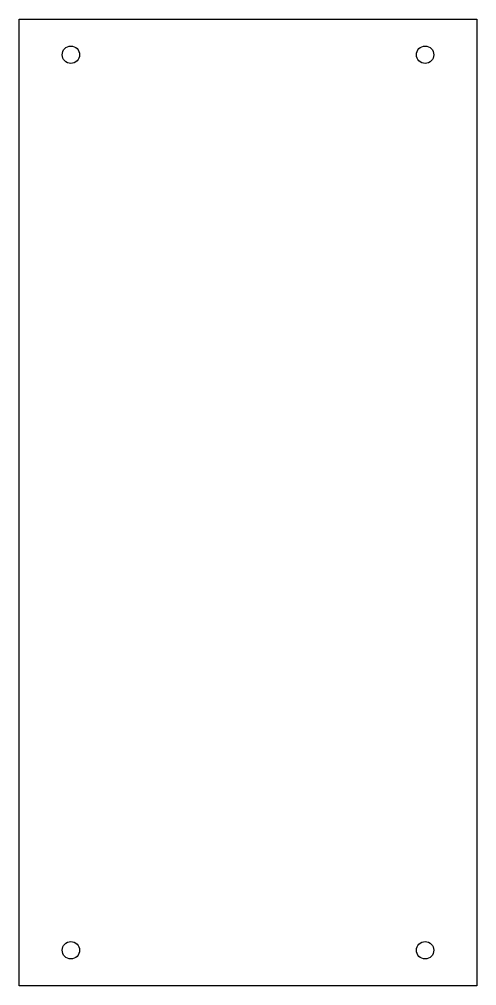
# Model space of a CAD drawing. Header units: millimetres. Extents: x 100 to 171, y -250 to -100.
import ezdxf

# ---------------------------------------------------------------- set-up
doc = ezdxf.new("R2010")
doc.units = ezdxf.units.MM
doc.layers.add('BLACK', color=7, linetype='CONTINUOUS')
doc.layers.add('WHITE', color=7, linetype='CONTINUOUS')

msp = doc.modelspace()

# ---------------------------------------------------------------- linework, layer by layer
at = {"layer": 'BLACK'}
for centre in [(108, -105.5), (108, -105.5), (163, -105.5), (163, -105.5), (108, -244.5), (108, -244.5), (163, -244.5), (163, -244.5)]:
    msp.add_circle(centre, 1.35, dxfattribs=at)
at = {"layer": 'WHITE', "linetype": 'CONTINUOUS'}
for p, q in [((100, -100), (171, -100)), ((100, -250), (100, -100)), ((171, -100), (171, -250)), ((171, -250), (100, -250))]:
    msp.add_line(p, q, dxfattribs=at)

doc.saveas('drawing.dxf')
